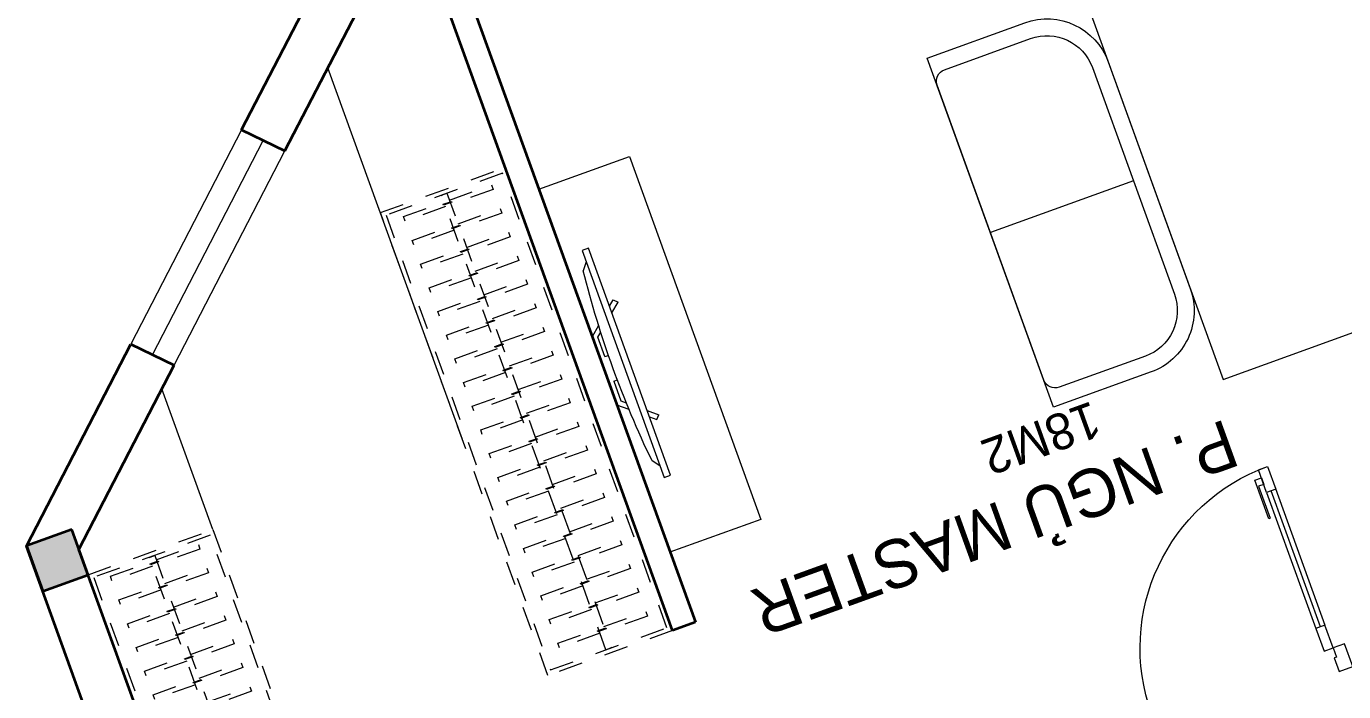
# Model space of a CAD drawing. Header units: metres. Extents: x 568332 to 569219, y 2065964 to 2066430.
# Drawn here: x 568556.62 to 568562.08, y 2066413.62 to 2066416.38 of the extents above; entities that cross this region are included whole.
import ezdxf

# ---------------------------------------------------------------- set-up
doc = ezdxf.new("R2010")
doc.units = ezdxf.units.M
doc.linetypes.add('$AUDIT_BAD_LTYPE2', pattern=[0])
doc.linetypes.add('X-5M-G-MB PHONGNGU$0$HIDDEN2', pattern=[0.1875, 0.125, -0.0625])
doc.layers.get('0').update_dxf_attribs({"linetype": 'CONTINUOUS'})
for name, color, linetype, lineweight in [('-CONCRETE', 1, 'CONTINUOUS', 35), ('-DIM', 9, 'CONTINUOUS', 13), ('-DOOR', 137, 'CONTINUOUS', 9), ('-FURNITURE', 46, 'CONTINUOUS', 9), ('-WALL', 4, 'CONTINUOUS', 35), ('TEXT25', 2, 'CONTINUOUS', 13)]:
    doc.layers.add(name, color=color, linetype=linetype, lineweight=lineweight)
doc.styles.add('SVN_AVO_thuong', font='')
doc.styles.add('T1', font='', dxfattribs={"height": 200})
doc.styles.get('SVN_AVO_thuong').set_extended_font_data('SVN-Avo')
doc.styles.get('T1').set_extended_font_data('VNgeometric Light')

# ---------------------------------------------------------------- blocks, each defined once
blk = doc.blocks.new('*U230')
at = {"linetype": 'X-5M-G-MB PHONGNGU$0$HIDDEN2'}
for points in [[(0, 600.0000000004657), (0, 0), (2226.964380314296, -7.999085833518534e-10), (2226.964380314296, 599.9999999996658)], [(2206.964380314296, 579.9996613715924), (2206.964380314296, 19.99966137159253), (20, 20.00000000046566), (20, 580.0000000004657)], [(2206.964380314296, 286.6991212946746), (2206.964380314296, 313.0991212945814), (20, 313.0991212953813), (19.99999859370291, 286.6991212952417)], [(113.7817614636733, 319.1750910408318), (109.4317788550979, 319.1750910408318), (109.4317788550979, 280.441767644881), (113.7817614636733, 280.441767644881)], [(227.7817614636733, 319.1750910407849), (223.4317788550979, 319.1750910407849), (223.4317788550979, 280.4417676448341), (227.7817614636733, 280.4417676448341)], [(341.7817614636733, 319.175091040738), (337.4317788550979, 319.175091040738), (337.4317788550979, 280.4417676447872), (341.7817614636733, 280.4417676447872)], [(455.7817614636733, 319.1750910406911), (451.4317788550979, 319.1750910406911), (451.4317788550979, 280.4417676447403), (455.7817614636733, 280.4417676447403)], [(569.7817614636733, 319.1750910406442), (565.431778855098, 319.1750910406442), (565.431778855098, 280.4417676446934), (569.7817614636733, 280.4417676446934)], [(683.7817614636733, 319.1750910405973), (679.431778855098, 319.1750910405973), (679.431778855098, 280.4417676446465), (683.7817614636733, 280.4417676446465)], [(797.7817614636733, 319.1750910405504), (793.431778855098, 319.1750910405504), (793.431778855098, 280.4417676445996), (797.7817614636733, 280.4417676445996)], [(911.7817614636733, 319.1750910405035), (907.431778855098, 319.1750910405035), (907.431778855098, 280.4417676445527), (911.7817614636733, 280.4417676445527)], [(1025.781761463673, 319.1750910404566), (1021.431778855098, 319.1750910404566), (1021.431778855098, 280.4417676445057), (1025.781761463673, 280.4417676445057)], [(1139.781761463673, 319.1750910404097), (1135.431778855098, 319.1750910404097), (1135.431778855098, 280.4417676444588), (1139.781761463673, 280.4417676444588)], [(1253.781761463673, 319.1750910403628), (1249.431778855098, 319.1750910403628), (1249.431778855098, 280.4417676444119), (1253.781761463673, 280.4417676444119)], [(1367.781761463673, 319.1750910403159), (1363.431778855098, 319.1750910403159), (1363.431778855098, 280.441767644365), (1367.781761463673, 280.441767644365)], [(1481.781761463673, 319.175091040269), (1477.431778855098, 319.175091040269), (1477.431778855098, 280.4417676443181), (1481.781761463673, 280.4417676443181)], [(1595.781761463673, 319.175091040222), (1591.431778855098, 319.175091040222), (1591.431778855098, 280.4417676442712), (1595.781761463673, 280.4417676442712)], [(1709.781761463673, 319.1750910401751), (1705.431778855098, 319.1750910401751), (1705.431778855098, 280.4417676442243), (1709.781761463673, 280.4417676442243)], [(1823.781761463673, 319.1750910401282), (1819.431778855098, 319.1750910401282), (1819.431778855098, 280.4417676441774), (1823.781761463673, 280.4417676441774)], [(1937.781761463673, 319.1750910400813), (1933.431778855098, 319.1750910400813), (1933.431778855098, 280.4417676441305), (1937.781761463673, 280.4417676441305)], [(2051.781761463673, 319.1750910400344), (2047.431778855098, 319.1750910400344), (2047.431778855098, 280.4417676440836), (2051.781761463673, 280.4417676440836)], [(2165.781761463673, 319.1750910399875), (2161.431778855098, 319.1750910399875), (2161.431778855098, 280.4417676440366), (2165.781761463673, 280.4417676440366)]]:
    blk.add_lwpolyline(points, close=True, dxfattribs=at)
for points in [[(122.2409142897814, 313.1103512093413), (122.2409142897814, 515.2497102723445), (100.1765458012815, 515.2497102723445), (100.1765458012815, 313.1103512093413)], [(236.2409142897814, 313.1103512092944), (236.2409142897814, 515.2497102722975), (214.1765458012815, 515.2497102722975), (214.1765458012815, 313.1103512092944)], [(350.2409142897814, 313.1103512092475), (350.2409142897814, 515.2497102722507), (328.1765458012815, 515.2497102722507), (328.1765458012815, 313.1103512092475)], [(464.2409142897814, 313.1103512092006), (464.2409142897814, 515.2497102722037), (442.1765458012815, 515.2497102722037), (442.1765458012815, 313.1103512092006)], [(578.2409142897814, 313.1103512091537), (578.2409142897814, 515.2497102721569), (556.1765458012815, 515.2497102721569), (556.1765458012815, 313.1103512091537)], [(692.2409142897814, 313.1103512091068), (692.2409142897814, 515.24971027211), (670.1765458012815, 515.24971027211), (670.1765458012815, 313.1103512091068)], [(806.2409142897814, 313.1103512090599), (806.2409142897814, 515.249710272063), (784.1765458012815, 515.249710272063), (784.1765458012815, 313.1103512090599)], [(920.2409142897814, 313.110351209013), (920.2409142897814, 515.2497102720162), (898.1765458012815, 515.2497102720162), (898.1765458012815, 313.110351209013)], [(1034.240914289781, 313.1103512089661), (1034.240914289781, 515.2497102719692), (1012.176545801281, 515.2497102719692), (1012.176545801281, 313.1103512089661)], [(1148.240914289781, 313.1103512089192), (1148.240914289781, 515.2497102719224), (1126.176545801281, 515.2497102719224), (1126.176545801281, 313.1103512089192)], [(1262.240914289781, 313.1103512088723), (1262.240914289781, 515.2497102718754), (1240.176545801281, 515.2497102718754), (1240.176545801281, 313.1103512088723)], [(1376.240914289781, 313.1103512088254), (1376.240914289781, 515.2497102718285), (1354.176545801281, 515.2497102718285), (1354.176545801281, 313.1103512088254)], [(1490.240914289781, 313.1103512087785), (1490.240914289781, 515.2497102717816), (1468.176545801281, 515.2497102717816), (1468.176545801281, 313.1103512087785)], [(1604.240914289781, 313.1103512087315), (1604.240914289781, 515.2497102717347), (1582.176545801281, 515.2497102717347), (1582.176545801281, 313.1103512087315)], [(1718.240914289781, 313.1103512086846), (1718.240914289781, 515.2497102716878), (1696.176545801281, 515.2497102716878), (1696.176545801281, 313.1103512086846)], [(1832.240914289781, 313.1103512086377), (1832.240914289781, 515.2497102716409), (1810.176545801281, 515.2497102716409), (1810.176545801281, 313.1103512086377)], [(1946.240914289781, 313.1103512085908), (1946.240914289781, 515.2497102715939), (1924.176545801281, 515.2497102715939), (1924.176545801281, 313.1103512085908)], [(2060.240914289781, 313.1103512085439), (2060.240914289781, 515.2497102715471), (2038.176545801281, 515.2497102715471), (2038.176545801281, 313.1103512085439)], [(2174.240914289781, 313.110351208497), (2174.240914289781, 515.2497102715001), (2152.176545801281, 515.2497102715001), (2152.176545801281, 313.110351208497)], [(100.1765458012815, 286.7103512094345), (100.1765458012815, 92.0852110228024), (122.2409142897814, 92.0852110228024), (122.2409142897814, 286.7103512094345)], [(214.1765458012815, 286.7103512093876), (214.1765458012815, 92.08521102275549), (236.2409142897814, 92.08521102275549), (236.2409142897814, 286.7103512093876)], [(328.1765458012815, 286.7103512093407), (328.1765458012815, 92.08521102270858), (350.2409142897814, 92.08521102270858), (350.2409142897814, 286.7103512093407)], [(442.1765458012815, 286.7103512092938), (442.1765458012815, 92.08521102266168), (464.2409142897814, 92.08521102266168), (464.2409142897814, 286.7103512092938)], [(556.1765458012815, 286.7103512092469), (556.1765458012815, 92.08521102261477), (578.2409142897814, 92.08521102261477), (578.2409142897814, 286.7103512092469)], [(670.1765458012815, 286.7103512092), (670.1765458012815, 92.08521102256786), (692.2409142897814, 92.08521102256786), (692.2409142897814, 286.7103512092)], [(784.1765458012815, 286.7103512091531), (784.1765458012815, 92.08521102252095), (806.2409142897814, 92.08521102252095), (806.2409142897814, 286.7103512091531)], [(898.1765458012815, 286.7103512091062), (898.1765458012815, 92.08521102247404), (920.2409142897814, 92.08521102247404), (920.2409142897814, 286.7103512091062)], [(1012.176545801281, 286.7103512090592), (1012.176545801281, 92.08521102242715), (1034.240914289781, 92.08521102242715), (1034.240914289781, 286.7103512090592)], [(1126.176545801281, 286.7103512090123), (1126.176545801281, 92.08521102238024), (1148.240914289781, 92.08521102238024), (1148.240914289781, 286.7103512090123)], [(1240.176545801281, 286.7103512089654), (1240.176545801281, 92.08521102233333), (1262.240914289781, 92.08521102233333), (1262.240914289781, 286.7103512089654)], [(1354.176545801281, 286.7103512089186), (1354.176545801281, 92.08521102228642), (1376.240914289781, 92.08521102228642), (1376.240914289781, 286.7103512089186)], [(1468.176545801281, 286.7103512088717), (1468.176545801281, 92.0852110222395), (1490.240914289781, 92.0852110222395), (1490.240914289781, 286.7103512088717)], [(1582.176545801281, 286.7103512088247), (1582.176545801281, 92.0852110221926), (1604.240914289781, 92.0852110221926), (1604.240914289781, 286.7103512088247)], [(1696.176545801281, 286.7103512087778), (1696.176545801281, 92.0852110221457), (1718.240914289781, 92.0852110221457), (1718.240914289781, 286.7103512087778)], [(1810.176545801281, 286.7103512087309), (1810.176545801281, 92.08521102209879), (1832.240914289781, 92.08521102209879), (1832.240914289781, 286.7103512087309)], [(1924.176545801281, 286.710351208684), (1924.176545801281, 92.08521102205188), (1946.240914289781, 92.08521102205188), (1946.240914289781, 286.710351208684)], [(2038.176545801281, 286.7103512086371), (2038.176545801281, 92.08521102200497), (2060.240914289781, 92.08521102200497), (2060.240914289781, 286.7103512086371)], [(2152.176545801281, 286.7103512085902), (2152.176545801281, 92.08521102195806), (2174.240914289781, 92.08521102195806), (2174.240914289781, 286.7103512085902)]]:
    blk.add_lwpolyline(points, dxfattribs=at)
blk = doc.blocks.new('*U229')
at = {"linetype": 'X-5M-G-MB PHONGNGU$0$HIDDEN2'}
for points in [[(0, 600.0000000004657), (0, 0), (1986.964380309416, -7.011563383887439e-10), (1986.964380309416, 599.9999999997644)], [(1966.964380309416, 579.9996613716911), (1966.964380309416, 19.99966137169129), (20, 20.00000000046566), (20, 580.0000000004657)], [(1966.964380309416, 286.6991212947734), (1966.964380309416, 313.0991212946802), (20, 313.0991212953813), (19.99999859370291, 286.6991212952417)], [(113.7817614636733, 319.1750910408318), (109.4317788550979, 319.1750910408318), (109.4317788550979, 280.441767644881), (113.7817614636733, 280.441767644881)], [(227.7817614636733, 319.1750910407849), (223.4317788550979, 319.1750910407849), (223.4317788550979, 280.4417676448341), (227.7817614636733, 280.4417676448341)], [(341.7817614636733, 319.175091040738), (337.4317788550979, 319.175091040738), (337.4317788550979, 280.4417676447872), (341.7817614636733, 280.4417676447872)], [(455.7817614636733, 319.1750910406911), (451.4317788550979, 319.1750910406911), (451.4317788550979, 280.4417676447403), (455.7817614636733, 280.4417676447403)], [(569.7817614636733, 319.1750910406442), (565.431778855098, 319.1750910406442), (565.431778855098, 280.4417676446934), (569.7817614636733, 280.4417676446934)], [(683.7817614636733, 319.1750910405973), (679.431778855098, 319.1750910405973), (679.431778855098, 280.4417676446465), (683.7817614636733, 280.4417676446465)], [(797.7817614636733, 319.1750910405504), (793.431778855098, 319.1750910405504), (793.431778855098, 280.4417676445996), (797.7817614636733, 280.4417676445996)], [(911.7817614636733, 319.1750910405035), (907.431778855098, 319.1750910405035), (907.431778855098, 280.4417676445527), (911.7817614636733, 280.4417676445527)], [(1025.781761463673, 319.1750910404566), (1021.431778855098, 319.1750910404566), (1021.431778855098, 280.4417676445057), (1025.781761463673, 280.4417676445057)], [(1139.781761463673, 319.1750910404097), (1135.431778855098, 319.1750910404097), (1135.431778855098, 280.4417676444588), (1139.781761463673, 280.4417676444588)], [(1253.781761463673, 319.1750910403628), (1249.431778855098, 319.1750910403628), (1249.431778855098, 280.4417676444119), (1253.781761463673, 280.4417676444119)], [(1367.781761463673, 319.1750910403159), (1363.431778855098, 319.1750910403159), (1363.431778855098, 280.441767644365), (1367.781761463673, 280.441767644365)], [(1481.781761463673, 319.175091040269), (1477.431778855098, 319.175091040269), (1477.431778855098, 280.4417676443181), (1481.781761463673, 280.4417676443181)], [(1595.781761463673, 319.175091040222), (1591.431778855098, 319.175091040222), (1591.431778855098, 280.4417676442712), (1595.781761463673, 280.4417676442712)], [(1709.781761463673, 319.1750910401751), (1705.431778855098, 319.1750910401751), (1705.431778855098, 280.4417676442243), (1709.781761463673, 280.4417676442243)], [(1823.781761463673, 319.1750910401282), (1819.431778855098, 319.1750910401282), (1819.431778855098, 280.4417676441774), (1823.781761463673, 280.4417676441774)], [(1937.781761463673, 319.1750910400813), (1933.431778855098, 319.1750910400813), (1933.431778855098, 280.4417676441305), (1937.781761463673, 280.4417676441305)]]:
    blk.add_lwpolyline(points, close=True, dxfattribs=at)
for points in [[(122.2409142897814, 313.1103512093413), (122.2409142897814, 515.2497102723445), (100.1765458012815, 515.2497102723445), (100.1765458012815, 313.1103512093413)], [(236.2409142897814, 313.1103512092944), (236.2409142897814, 515.2497102722975), (214.1765458012815, 515.2497102722975), (214.1765458012815, 313.1103512092944)], [(350.2409142897814, 313.1103512092475), (350.2409142897814, 515.2497102722507), (328.1765458012815, 515.2497102722507), (328.1765458012815, 313.1103512092475)], [(464.2409142897814, 313.1103512092006), (464.2409142897814, 515.2497102722037), (442.1765458012815, 515.2497102722037), (442.1765458012815, 313.1103512092006)], [(578.2409142897814, 313.1103512091537), (578.2409142897814, 515.2497102721569), (556.1765458012815, 515.2497102721569), (556.1765458012815, 313.1103512091537)], [(692.2409142897814, 313.1103512091068), (692.2409142897814, 515.24971027211), (670.1765458012815, 515.24971027211), (670.1765458012815, 313.1103512091068)], [(806.2409142897814, 313.1103512090599), (806.2409142897814, 515.249710272063), (784.1765458012815, 515.249710272063), (784.1765458012815, 313.1103512090599)], [(920.2409142897814, 313.110351209013), (920.2409142897814, 515.2497102720162), (898.1765458012815, 515.2497102720162), (898.1765458012815, 313.110351209013)], [(1034.240914289781, 313.1103512089661), (1034.240914289781, 515.2497102719692), (1012.176545801281, 515.2497102719692), (1012.176545801281, 313.1103512089661)], [(1148.240914289781, 313.1103512089192), (1148.240914289781, 515.2497102719224), (1126.176545801281, 515.2497102719224), (1126.176545801281, 313.1103512089192)], [(1262.240914289781, 313.1103512088723), (1262.240914289781, 515.2497102718754), (1240.176545801281, 515.2497102718754), (1240.176545801281, 313.1103512088723)], [(1376.240914289781, 313.1103512088254), (1376.240914289781, 515.2497102718285), (1354.176545801281, 515.2497102718285), (1354.176545801281, 313.1103512088254)], [(1490.240914289781, 313.1103512087785), (1490.240914289781, 515.2497102717816), (1468.176545801281, 515.2497102717816), (1468.176545801281, 313.1103512087785)], [(1604.240914289781, 313.1103512087315), (1604.240914289781, 515.2497102717347), (1582.176545801281, 515.2497102717347), (1582.176545801281, 313.1103512087315)], [(1718.240914289781, 313.1103512086846), (1718.240914289781, 515.2497102716878), (1696.176545801281, 515.2497102716878), (1696.176545801281, 313.1103512086846)], [(1832.240914289781, 313.1103512086377), (1832.240914289781, 515.2497102716409), (1810.176545801281, 515.2497102716409), (1810.176545801281, 313.1103512086377)], [(1946.240914289781, 313.1103512085908), (1946.240914289781, 515.2497102715939), (1924.176545801281, 515.2497102715939), (1924.176545801281, 313.1103512085908)], [(100.1765458012815, 286.7103512094345), (100.1765458012815, 92.0852110228024), (122.2409142897814, 92.0852110228024), (122.2409142897814, 286.7103512094345)], [(214.1765458012815, 286.7103512093876), (214.1765458012815, 92.08521102275549), (236.2409142897814, 92.08521102275549), (236.2409142897814, 286.7103512093876)], [(328.1765458012815, 286.7103512093407), (328.1765458012815, 92.08521102270858), (350.2409142897814, 92.08521102270858), (350.2409142897814, 286.7103512093407)], [(442.1765458012815, 286.7103512092938), (442.1765458012815, 92.08521102266168), (464.2409142897814, 92.08521102266168), (464.2409142897814, 286.7103512092938)], [(556.1765458012815, 286.7103512092469), (556.1765458012815, 92.08521102261477), (578.2409142897814, 92.08521102261477), (578.2409142897814, 286.7103512092469)], [(670.1765458012815, 286.7103512092), (670.1765458012815, 92.08521102256786), (692.2409142897814, 92.08521102256786), (692.2409142897814, 286.7103512092)], [(784.1765458012815, 286.7103512091531), (784.1765458012815, 92.08521102252095), (806.2409142897814, 92.08521102252095), (806.2409142897814, 286.7103512091531)], [(898.1765458012815, 286.7103512091062), (898.1765458012815, 92.08521102247404), (920.2409142897814, 92.08521102247404), (920.2409142897814, 286.7103512091062)], [(1012.176545801281, 286.7103512090592), (1012.176545801281, 92.08521102242715), (1034.240914289781, 92.08521102242715), (1034.240914289781, 286.7103512090592)], [(1126.176545801281, 286.7103512090123), (1126.176545801281, 92.08521102238024), (1148.240914289781, 92.08521102238024), (1148.240914289781, 286.7103512090123)], [(1240.176545801281, 286.7103512089654), (1240.176545801281, 92.08521102233333), (1262.240914289781, 92.08521102233333), (1262.240914289781, 286.7103512089654)], [(1354.176545801281, 286.7103512089186), (1354.176545801281, 92.08521102228642), (1376.240914289781, 92.08521102228642), (1376.240914289781, 286.7103512089186)], [(1468.176545801281, 286.7103512088717), (1468.176545801281, 92.0852110222395), (1490.240914289781, 92.0852110222395), (1490.240914289781, 286.7103512088717)], [(1582.176545801281, 286.7103512088247), (1582.176545801281, 92.0852110221926), (1604.240914289781, 92.0852110221926), (1604.240914289781, 286.7103512088247)], [(1696.176545801281, 286.7103512087778), (1696.176545801281, 92.0852110221457), (1718.240914289781, 92.0852110221457), (1718.240914289781, 286.7103512087778)], [(1810.176545801281, 286.7103512087309), (1810.176545801281, 92.08521102209879), (1832.240914289781, 92.08521102209879), (1832.240914289781, 286.7103512087309)], [(1924.176545801281, 286.710351208684), (1924.176545801281, 92.08521102205188), (1946.240914289781, 92.08521102205188), (1946.240914289781, 286.710351208684)]]:
    blk.add_lwpolyline(points, dxfattribs=at)
blk = doc.blocks.new('A$C8a974c9c')
for p, q in [((1750.087982669494, 2957.416116623174), (1750.087982669657, 2642.58393779996)), ((1592.671893257969, 2800.000027211493), (1907.504072081182, 2800.000027211652)), ((1342.999452652235, 2500.000027214177), (1342.999452652119, 700.000027214177)), ((1750.087982669345, 242.5839378051005), (1750.087982669549, 557.4161166283138)), ((1592.67189325784, 400.0000272168018), (1907.504072081053, 400.0000272166017))]:
    blk.add_line(p, q)
for points in [[(1999.999452652235, 3100.000027209127), (1500.176512686827, 3100.000027209127), (1500.176512686827, 2500.000027214177), (1999.999452652235, 2500.000027214177)], [(1890.999452652235, 2360.000027214177), (1514.499452652235, 2360.000027214177), (1514.499452652148, 1642.500027214177), (1890.999452652148, 1642.500027214177)], [(1890.99945265209, 840.000027214177), (1514.49945265209, 840.000027214177), (1514.499452652148, 1557.500027214177), (1890.999452652148, 1557.500027214177)], [(1999.999452652119, 100.0000272192265), (1500.17651268671, 100.0000272192265), (1500.17651268671, 700.000027214177), (1999.999452652119, 700.000027214177)]]:
    blk.add_lwpolyline(points, close=True)
blk.add_lwpolyline([(1999.999452652235, 2500.000027214177), (-0.0005473477649502456, 2500.000027214177), (-0.0005473478813655674, 700.000027214177), (1999.999452652119, 700.000027214177), (1999.999452652235, 2500.000027214177)])
for centre, radius in [((1750.087982669561, 2800.000027211581), 157.4160894116067), ((1750.087982669561, 2800.000027211581), 82.41608941160666), ((1750.087982669432, 400.0000272166926), 157.4160894116067), ((1750.087982669432, 400.0000272166926), 82.41608941160666)]:
    blk.add_circle(centre, radius)
blk = doc.blocks.new('XR.MB.LM123$0$tvi 1')
blk.add_lwpolyline([(28.54445810673496, -2.291926648467779e-10), (28.54445810673496, -999.9999999999964), (-7.275957614183426e-12, -1000), (0, 0)], close=True)
for points in [[(28.54445810680045, -50.31958968611434), (52.37372755713295, -80.86315460130209)], [(-24.09820395050338, -235.5599978379832), (-39.09879504836863, -251.7939635238108)], [(0, -284.7849796677438), (-39.09879504836863, -251.7939635238108)], [(0, -255.9952397129928), (-24.09820395050338, -235.5599978379832)], [(69.66229681991535, -315.0836646851385), (111.1934016081432, -350.2927865858655), (111.193401608034, -649.712917566063), (69.68611289083492, -684.9110379843005)], [(89.09002233762294, -445.7449799550195), (89.09002233762294, -359.9578938602899), (70.91298945683957, -344.6203678706661)], [(89.09002233762294, -445.7449799550195), (73.49991829216015, -445.7449799550232)], [(89.09002233768115, -554.2550200447404), (89.09002233773936, -640.0421061392371), (70.91298945678864, -655.3796321293303)], [(89.09002233768115, -554.2550200447404), (73.49991829216015, -554.2550200447404)], [(0, -715.2150203320198), (-39.09879504836863, -748.2060364759491)], [(-24.09820395050338, -764.4400021620095), (-39.09879504836863, -748.2060364759491)], [(0, -744.004760287), (-24.09820395050338, -764.4400021620095)], [(28.54445810674224, -949.680410313882), (52.37372755713295, -919.1368453984578)]]:
    blk.add_lwpolyline(points)
blk.add_arc((-4025.16618952866, -499.9999999999964), 4099.025185406737, 354.1310878512652, 5.868912148527433)
blk = doc.blocks.new('A$C424D5770')
at = {"layer": '-FURNITURE'}
blk.add_line((70.00063380098436, 769.8614636488492), (700.0012267573038, 769.861463410547), dxfattribs=at)
for points in [[(0.0006336262740660459, 269.9992703502066), (0.0006339756946545094, 1269.723656995484, -0.414213562383414), (270.0006340710097, 1539.7236569097), (700.0012270177831, 1539.723656726594), (700.0012264967954, -0.0007299187273019925), (270.0006335285434, -0.0007297355768969283, -0.4142135623627453)], [(70.00063362627407, 269.9992703279713), (70.00063397569465, 1269.723656973249, -0.4142135623834242), (270.0006340463005, 1469.7236569097), (650.001226997294, 1469.723656750852, -0.4142135623627659), (700.0012269796571, 1419.723656734961), (700.0012265349214, 119.9992700896546, -0.4142135623834403), (650.0012265172554, 69.99927010554529), (270.0006335556682, 69.9992702644231, -0.4142135623627457)]]:
    blk.add_lwpolyline(points, format="xyb", close=True, dxfattribs=at)
blk = doc.blocks.new('A$C5C575821')
at = {"layer": '-CONCRETE'}
h = blk.add_hatch(color=256, dxfattribs=at)
h.dxf.hatch_style = 1
h.paths.add_polyline_path([(-0.00237559899687767, 200.0000000000146), (-0.00237559899687767, 1.455191522836685e-11), (199.9976244010031, 1.455191522836685e-11), (199.9976244010031, 200.0000000000146)])
blk.add_lwpolyline([(-0.00237559899687767, 1.455191522836685e-11), (199.9976244010031, 1.455191522836685e-11), (199.9976244010031, 200.0000000000146), (-0.00237559899687767, 200.0000000000146)], close=True, dxfattribs=at)
blk = doc.blocks.new('*U149')
at = {"linetype": '$AUDIT_BAD_LTYPE2'}
for p, q in [((70, 100), (70, 699.9999999999982)), ((90, 699.9999999999982), (90, 100))]:
    blk.add_line(p, q, dxfattribs=at)
for points in [[(50, 699.9999999999982), (90, 699.9999999999982), (90, 799.9999999999982), (50, 799.9999999999982), (50, 699.9999999999982)], [(50, 702.9059272893337), (50, 100)], [(50, 100), (90, 100), (90, 0), (50, 0), (50, 100)]]:
    blk.add_lwpolyline(points)
for points in [[(118.2698876160139, 594.5156181119073), (118.2698876160139, 764.1349438079906), (90, 764.1349438079906), (90, 735.8650561920058), (112.6159100928053, 735.8650561920058), (112.6159100928053, 594.5156181119073)], [(0, 0), (50, 0), (50, -40), (60, -40), (60, -99.99999999999272), (0, -99.99999999999272)], [(899.9999999999982, 1.3252863207713e-28), (849.9999999999982, 1.3252863207713e-28), (849.9999999999982, -40.00000000000001), (839.9999999999982, -40.00000000000001), (839.9999999999982, -99.99999999999272), (899.9999999999982, -99.99999999999272)]]:
    blk.add_lwpolyline(points, close=True)
at = {"linetype": '$AUDIT_BAD_LTYPE2', "ltscale": 0.3}
blk.add_arc((50, 0), 799.9999999999982, 0, 90, dxfattribs=at)
blk = doc.blocks.new('M13-T3')
at = {"layer": '-DOOR'}
blk.add_lwpolyline([(200119.1852038618, -566660.1010154975), (199385.1177907068, -567339.5544475584), (199524.2946508467, -567483.256496735), (200258.3620640017, -566803.803064674)], close=True, dxfattribs=at)
blk.add_lwpolyline([(200188.7736339317, -566731.9520400858), (199454.7062207768, -567411.4054721468)], dxfattribs=at)
at = {"layer": '-FURNITURE'}
blk.add_lwpolyline([(198049.943051445, -566832.295330557), (198049.9430519533, -565232.2953305598), (198449.9436449096, -565232.29533063), (198449.9436444014, -566832.2953306271)], close=True, dxfattribs=at)
for points in [[(199099.9436448761, -565964.6048430593), (199099.9436448761, -567603.5118834116)], [(200199.9436448834, -565964.6048430593), (200199.9436448834, -566585.3509326894)]]:
    blk.add_lwpolyline(points, dxfattribs=at)
at = {"layer": '-WALL'}
for p, q in [((200949.9436448765, -563323.2208277727), (200949.9436448765, -566163.6745556912)), ((200749.9436448768, -563923.2208277727), (200749.9436448766, -566076.2704573381)), ((198449.3908062932, -567923.9846418609), (198449.9436448753, -564923.2208277727)), ((198449.9436448753, -564923.2208277727), (198549.9436448753, -564923.2208277727)), ((198549.9436448753, -564923.2208277727), (198549.5724127521, -567923.7876624891)), ((200749.9436448766, -566076.2704573381), (200119.1852038618, -566660.1010154973)), ((200949.9436448765, -566163.6745556912), (200258.3620640016, -566803.803064674)), ((200258.3620640017, -566803.803064674), (200119.1852038618, -566660.1010154975)), ((199385.1177907068, -567339.5544475584), (198754.3593496921, -567923.3850057179)), ((199524.2946508467, -567483.256496735), (199385.1177907069, -567339.5544475585)), ((199524.2946508467, -567483.256496735), (198832.7130699718, -568123.3850057179))]:
    blk.add_line(p, q, dxfattribs=at)
at = {"layer": '-DIM'}
blk.add_blockref('A$C424D5770', (196049.9430116763, -566796.1985133638), dxfattribs=at)
at = {"layer": '-DOOR', "xscale": -1, "rotation": 180}
blk.add_blockref('*U149', (195949.9436454774, -563923.8734344722), dxfattribs=at)
at = {"layer": '-FURNITURE', "extrusion": (0, 0, -1), "xscale": 0.916666666665974, "yscale": 0.916666666665974, "zscale": -0.916666666665974, "rotation": 270}
for name, p in [('*U229', (-200749.9436448823, -564143.220827777)), ('*U230', (-199099.9436448753, -564923.2208277727))]:
    blk.add_blockref(name, p, dxfattribs=at)
at = {"layer": '-FURNITURE', "rotation": 180}
blk.add_blockref('A$C8a974c9c', (196049.9430981295, -564426.3370224768), dxfattribs=at)
at = {"layer": '-FURNITURE', "extrusion": (0, 0, -1), "rotation": 179.9963102775917}
blk.add_blockref('XR.MB.LM123$0$tvi 1', (-198338.7824423639, -566532.3053422787), dxfattribs=at)
at = {"layer": '-WALL'}
blk.add_blockref('A$C5C575821', (200749.9460204813, -566164.6048430593), dxfattribs=at)
at = {"layer": 'TEXT25'}
for s, height, rotation, style, p in [('P. NGỦ MASTER', 200, 359.9999999899487, 'SVN_AVO_thuong', (196095.058085093, -564969.0375555432)), ('18M2', 150, 1.005123984043621e-08, 'T1', (196591.3133340105, -565227.864869193))]:
    blk.add_text(s, height=height, rotation=rotation, dxfattribs=dict(at, style=style)).set_placement(p)

msp = doc.modelspace()

# ---------------------------------------------------------------- block references
at = {"layer": '-WALL', "color": 2, "true_color": 0xf1eb1f, "xscale": 0.001, "yscale": 0.001, "zscale": 0.001, "rotation": 199.884278854094}
msp.add_blockref('M13-T3', (568938.151205171, 2065950.165301126), dxfattribs=at)

doc.saveas('drawing.dxf')
